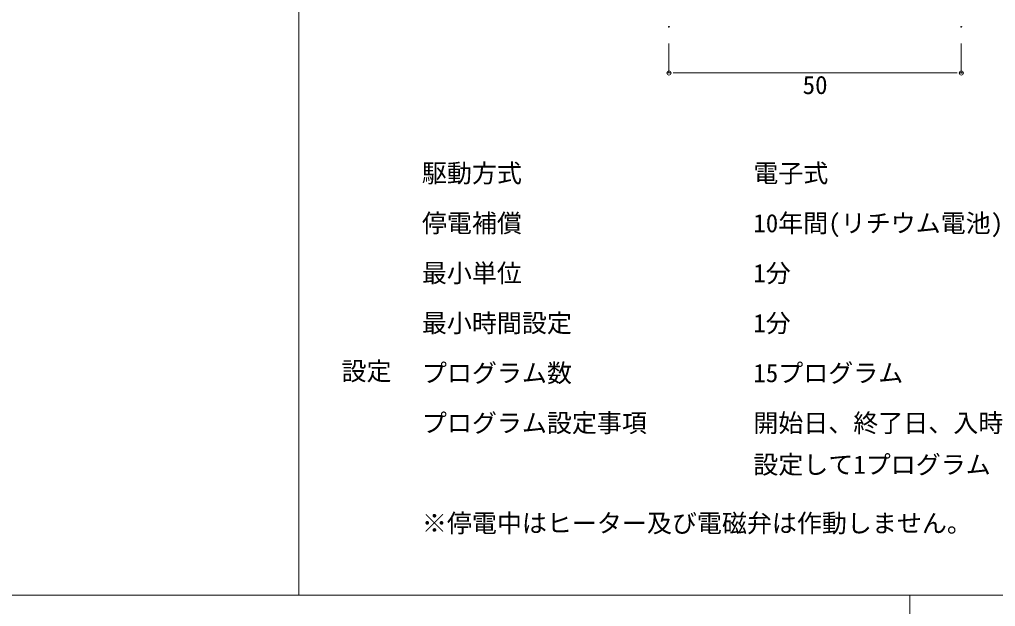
# Model space of a CAD drawing. Units: millimetres, scale not verified. Extents: x -6581 to 4035, y -1763 to 3972.
# Drawn here: x -1034 to 137, y 452 to 1157 of the extents above; entities that cross this region are included whole.
import ezdxf
from ezdxf.enums import TextEntityAlignment as Align

# ---------------------------------------------------------------- set-up
doc = ezdxf.new("R2010")
doc.units = ezdxf.units.MM
doc.header["$LTSCALE"] = 2
doc.header["$PDMODE"] = 32
doc.header["$PDSIZE"] = 0.4
for name, color, linetype, lineweight in [('8-2_0', 7, 'Continuous', 20), ('8-3_sunpo', 7, 'Continuous', 20), ('8-5_moji', 7, 'Continuous', 18), ('8-6__E-2_WAKU', 7, 'Continuous', 18), ('8-7__E-3__F-0_', 7, 'Continuous', 18)]:
    doc.layers.add(name, color=color, linetype=linetype, lineweight=lineweight)
doc.layers.add('8-4_Defpoints', color=7, linetype='Continuous')
doc.styles.add('ＭＳ ゴシック', font='')
doc.styles.get('ＭＳ ゴシック').set_extended_font_data('MS Gothic')

# ---------------------------------------------------------------- blocks, each defined once
blk = doc.blocks.new('_Dot')
at = {"layer": '8-2_0'}
for p, q in [((-0.5, 0), (-1, 0)), ((0.25, 0), (-0.25, 0))]:
    blk.add_line(p, q, dxfattribs=at)
blk.add_circle((0, 0), 0.25, dxfattribs=at)
blk = doc.blocks.new('D9')
at = {"layer": '8-3_sunpo'}
for p, q in [((3910.968, 2876.359), (3910.968, 2840.894)), ((4261.739, 2876.359), (4261.739, 2840.894)), ((3920.968, 2840.894), (4251.739, 2840.894))]:
    blk.add_line(p, q, dxfattribs=at)
at = {"layer": '8-4_Defpoints'}
for p in [(3910.968, 2896.359), (4261.739, 2896.359), (4261.739, 2840.894)]:
    blk.add_point(p, dxfattribs=at)
at = {"layer": '8-3_sunpo', "xscale": 10, "yscale": 10, "rotation": 180}
blk.add_blockref('_Dot', (3910.968, 2840.894), dxfattribs=at)
at = {"layer": '8-3_sunpo', "xscale": 10, "yscale": 10}
blk.add_blockref('_Dot', (4261.739, 2840.894), dxfattribs=at)
at = {"layer": '8-3_sunpo', "style": 'ＭＳ ゴシック'}
blk.add_text('50', height=21.99, dxfattribs=at).set_placement((4071.354, 2808.894), align=Align.BOTTOM_LEFT)

msp = doc.modelspace()

# ---------------------------------------------------------------- linework, layer by layer
at = {"layer": '8-6__E-2_WAKU'}
for p, q in [((-3965.481, 465.439), (4034.519, 465.439)), ((34.519, 465.439), (34.519, -1287.895))]:
    msp.add_line(p, q, dxfattribs=at)
at = {"layer": '8-7__E-3__F-0_'}
msp.add_line((-698.702, 465.439), (-698.702, 2218.772), dxfattribs=at)

# ---------------------------------------------------------------- block references
at = {"layer": '8-3_sunpo'}
msp.add_blockref('D9', (-4165.611, -1748.104), dxfattribs=at)

# ---------------------------------------------------------------- texts
at = {"layer": '8-5_moji', "style": 'ＭＳ ゴシック'}
for s, p in [('駆動方式', (-551.066, 954.776)), ('電子式', (-153.428, 954.776)), ('停電補償', (-551.066, 894.776)), ('10年間(リチウム電池)', (-153.428, 894.776)), ('最小単位', (-551.066, 834.776)), ('1分', (-153.428, 834.776)), ('最小時間設定', (-551.066, 774.776)), ('1分', (-153.428, 774.776)), ('設定', (-647.498, 717.017)), ('プログラム数', (-551.066, 714.776)), ('15プログラム', (-153.428, 714.776)), ('プログラム設定事項', (-551.066, 654.776)), ('開始日、終了日、入時刻、切時刻を', (-153.428, 654.776)), ('設定して1プログラム', (-153.428, 604.776)), ('※停電中はヒーター及び電磁弁は作動しません。', (-551.066, 534.441))]:
    msp.add_text(s, height=21.99, dxfattribs=at).set_placement(p, align=Align.BOTTOM_LEFT)

doc.saveas('drawing.dxf')
